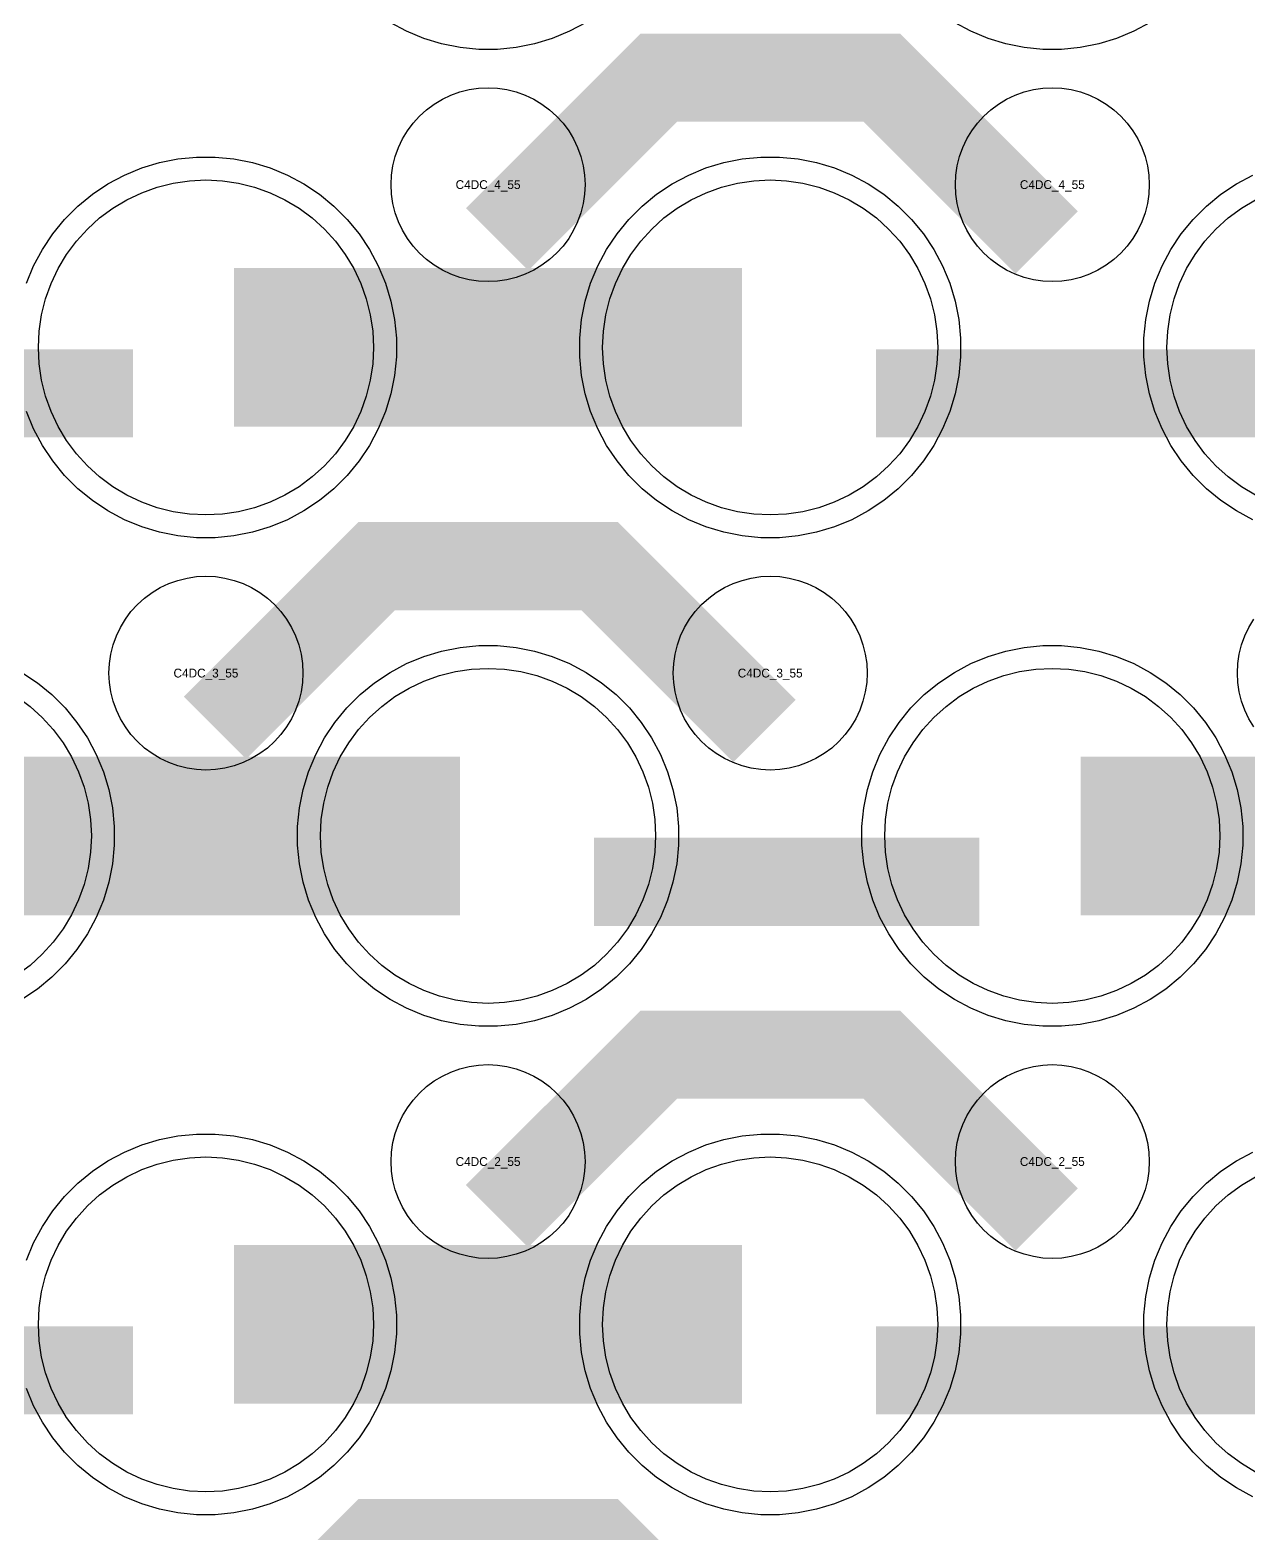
# Model space of a CAD drawing. Extents: x -11880 to 11880, y -14992 to 14992.
# Drawn here: x 5550.1 to 5895.8, y -14621.9 to -14195.3 of the extents above; entities that cross this region are included whole.
import ezdxf
from ezdxf.enums import TextEntityAlignment as Align

# ---------------------------------------------------------------- set-up
doc = ezdxf.new("R2010")
doc.units = 0
doc.header["$MEASUREMENT"] = 0
for name, color, linetype in [('GDS_775_DT_237', 138, 'CONTINUOUS'), ('RDL1_FS', 34, 'CONTINUOUS'), ('RDL_BS', 160, 'CONTINUOUS')]:
    doc.layers.add(name, color=color, linetype=linetype)

msp = doc.modelspace()

# ---------------------------------------------------------------- linework, layer by layer
at = {"layer": 'RDL1_FS', "color": 241, "true_color": 0xf7abae}
for points in [[(5600, -14332.819), (5595.343, -14332.59), (5590.732, -14331.906), (5586.209, -14330.774), (5581.819, -14329.202), (5577.605, -14327.21), (5573.605, -14324.812), (5569.86, -14322.034), (5566.406, -14318.904), (5563.276, -14315.45), (5560.498, -14311.705), (5558.1, -14307.705), (5556.108, -14303.491), (5554.536, -14299.101), (5553.404, -14294.578), (5552.72, -14289.967), (5552.491, -14285.31), (5552.72, -14280.653), (5553.404, -14276.042), (5554.536, -14271.519), (5556.108, -14267.129), (5558.1, -14262.915), (5560.498, -14258.915), (5563.276, -14255.17), (5566.406, -14251.716), (5569.86, -14248.586), (5573.605, -14245.808), (5577.605, -14243.41), (5581.819, -14241.418), (5586.209, -14239.846), (5590.732, -14238.714), (5595.343, -14238.03), (5600, -14237.801), (5604.657, -14238.03), (5609.268, -14238.714), (5613.791, -14239.846), (5618.181, -14241.418), (5622.395, -14243.41), (5626.395, -14245.808), (5630.14, -14248.586), (5633.594, -14251.716), (5636.724, -14255.17), (5639.502, -14258.915), (5641.9, -14262.915), (5643.892, -14267.129), (5645.464, -14271.519), (5646.596, -14276.042), (5647.28, -14280.653), (5647.509, -14285.31), (5647.28, -14289.967), (5646.596, -14294.578), (5645.464, -14299.101), (5643.892, -14303.491), (5641.9, -14307.705), (5639.502, -14311.705), (5636.724, -14315.45), (5633.594, -14318.904), (5630.14, -14322.034), (5626.395, -14324.812), (5622.395, -14327.21), (5618.181, -14329.202), (5613.791, -14330.774), (5609.268, -14331.906), (5604.657, -14332.59)], [(5760, -14332.819), (5755.343, -14332.59), (5750.732, -14331.906), (5746.209, -14330.774), (5741.819, -14329.202), (5737.605, -14327.21), (5733.605, -14324.812), (5729.86, -14322.034), (5726.406, -14318.904), (5723.276, -14315.45), (5720.498, -14311.705), (5718.1, -14307.705), (5716.108, -14303.491), (5714.536, -14299.101), (5713.404, -14294.578), (5712.72, -14289.967), (5712.491, -14285.31), (5712.72, -14280.653), (5713.404, -14276.042), (5714.536, -14271.519), (5716.108, -14267.129), (5718.1, -14262.915), (5720.498, -14258.915), (5723.276, -14255.17), (5726.406, -14251.716), (5729.86, -14248.586), (5733.605, -14245.808), (5737.605, -14243.41), (5741.819, -14241.418), (5746.209, -14239.846), (5750.732, -14238.714), (5755.343, -14238.03), (5760, -14237.801), (5764.657, -14238.03), (5769.268, -14238.714), (5773.791, -14239.846), (5778.181, -14241.418), (5782.395, -14243.41), (5786.395, -14245.808), (5790.14, -14248.586), (5793.594, -14251.716), (5796.724, -14255.17), (5799.502, -14258.915), (5801.9, -14262.915), (5803.892, -14267.129), (5805.464, -14271.519), (5806.596, -14276.042), (5807.28, -14280.653), (5807.509, -14285.31), (5807.28, -14289.967), (5806.596, -14294.578), (5805.464, -14299.101), (5803.892, -14303.491), (5801.9, -14307.705), (5799.502, -14311.705), (5796.724, -14315.45), (5793.594, -14318.904), (5790.14, -14322.034), (5786.395, -14324.812), (5782.395, -14327.21), (5778.181, -14329.202), (5773.791, -14330.774), (5769.268, -14331.906), (5764.657, -14332.59)], [(5680, -14471.379), (5675.343, -14471.15), (5670.732, -14470.466), (5666.209, -14469.334), (5661.819, -14467.762), (5657.605, -14465.77), (5653.605, -14463.372), (5649.86, -14460.594), (5646.406, -14457.464), (5643.276, -14454.01), (5640.498, -14450.265), (5638.1, -14446.265), (5636.108, -14442.051), (5634.536, -14437.661), (5633.404, -14433.138), (5632.72, -14428.527), (5632.491, -14423.87), (5632.72, -14419.213), (5633.404, -14414.602), (5634.536, -14410.079), (5636.108, -14405.689), (5638.1, -14401.475), (5640.498, -14397.475), (5643.276, -14393.73), (5646.406, -14390.276), (5649.86, -14387.146), (5653.605, -14384.368), (5657.605, -14381.97), (5661.819, -14379.978), (5666.209, -14378.406), (5670.732, -14377.274), (5675.343, -14376.59), (5680, -14376.361), (5684.657, -14376.59), (5689.268, -14377.274), (5693.791, -14378.406), (5698.181, -14379.978), (5702.395, -14381.97), (5706.395, -14384.368), (5710.14, -14387.146), (5713.594, -14390.276), (5716.724, -14393.73), (5719.502, -14397.475), (5721.9, -14401.475), (5723.892, -14405.689), (5725.464, -14410.079), (5726.596, -14414.602), (5727.28, -14419.213), (5727.509, -14423.87), (5727.28, -14428.527), (5726.596, -14433.138), (5725.464, -14437.661), (5723.892, -14442.051), (5721.9, -14446.265), (5719.502, -14450.265), (5716.724, -14454.01), (5713.594, -14457.464), (5710.14, -14460.594), (5706.395, -14463.372), (5702.395, -14465.77), (5698.181, -14467.762), (5693.791, -14469.334), (5689.268, -14470.466), (5684.657, -14471.15)], [(5840, -14471.379), (5835.343, -14471.15), (5830.732, -14470.466), (5826.209, -14469.334), (5821.819, -14467.762), (5817.605, -14465.77), (5813.605, -14463.372), (5809.86, -14460.594), (5806.406, -14457.464), (5803.276, -14454.01), (5800.498, -14450.265), (5798.1, -14446.265), (5796.108, -14442.051), (5794.536, -14437.661), (5793.404, -14433.138), (5792.72, -14428.527), (5792.491, -14423.87), (5792.72, -14419.213), (5793.404, -14414.602), (5794.536, -14410.079), (5796.108, -14405.689), (5798.1, -14401.475), (5800.498, -14397.475), (5803.276, -14393.73), (5806.406, -14390.276), (5809.86, -14387.146), (5813.605, -14384.368), (5817.605, -14381.97), (5821.819, -14379.978), (5826.209, -14378.406), (5830.732, -14377.274), (5835.343, -14376.59), (5840, -14376.361), (5844.657, -14376.59), (5849.268, -14377.274), (5853.791, -14378.406), (5858.181, -14379.978), (5862.395, -14381.97), (5866.395, -14384.368), (5870.14, -14387.146), (5873.594, -14390.276), (5876.724, -14393.73), (5879.502, -14397.475), (5881.9, -14401.475), (5883.892, -14405.689), (5885.464, -14410.079), (5886.596, -14414.602), (5887.28, -14419.213), (5887.509, -14423.87), (5887.28, -14428.527), (5886.596, -14433.138), (5885.464, -14437.661), (5883.892, -14442.051), (5881.9, -14446.265), (5879.502, -14450.265), (5876.724, -14454.01), (5873.594, -14457.464), (5870.14, -14460.594), (5866.395, -14463.372), (5862.395, -14465.77), (5858.181, -14467.762), (5853.791, -14469.334), (5849.268, -14470.466), (5844.657, -14471.15)], [(5600, -14609.944), (5595.343, -14609.715), (5590.732, -14609.031), (5586.209, -14607.899), (5581.819, -14606.327), (5577.605, -14604.335), (5573.605, -14601.937), (5569.86, -14599.159), (5566.406, -14596.029), (5563.276, -14592.575), (5560.498, -14588.83), (5558.1, -14584.83), (5556.108, -14580.616), (5554.536, -14576.226), (5553.404, -14571.703), (5552.72, -14567.092), (5552.491, -14562.435), (5552.72, -14557.778), (5553.404, -14553.167), (5554.536, -14548.644), (5556.108, -14544.254), (5558.1, -14540.04), (5560.498, -14536.04), (5563.276, -14532.295), (5566.406, -14528.841), (5569.86, -14525.711), (5573.605, -14522.933), (5577.605, -14520.535), (5581.819, -14518.543), (5586.209, -14516.971), (5590.732, -14515.839), (5595.343, -14515.155), (5600, -14514.926), (5604.657, -14515.155), (5609.268, -14515.839), (5613.791, -14516.971), (5618.181, -14518.543), (5622.395, -14520.535), (5626.395, -14522.933), (5630.14, -14525.711), (5633.594, -14528.841), (5636.724, -14532.295), (5639.502, -14536.04), (5641.9, -14540.04), (5643.892, -14544.254), (5645.464, -14548.644), (5646.596, -14553.167), (5647.28, -14557.778), (5647.509, -14562.435), (5647.28, -14567.092), (5646.596, -14571.703), (5645.464, -14576.226), (5643.892, -14580.616), (5641.9, -14584.83), (5639.502, -14588.83), (5636.724, -14592.575), (5633.594, -14596.029), (5630.14, -14599.159), (5626.395, -14601.937), (5622.395, -14604.335), (5618.181, -14606.327), (5613.791, -14607.899), (5609.268, -14609.031), (5604.657, -14609.715)], [(5760, -14609.944), (5755.343, -14609.715), (5750.732, -14609.031), (5746.209, -14607.899), (5741.819, -14606.327), (5737.605, -14604.335), (5733.605, -14601.937), (5729.86, -14599.159), (5726.406, -14596.029), (5723.276, -14592.575), (5720.498, -14588.83), (5718.1, -14584.83), (5716.108, -14580.616), (5714.536, -14576.226), (5713.404, -14571.703), (5712.72, -14567.092), (5712.491, -14562.435), (5712.72, -14557.778), (5713.404, -14553.167), (5714.536, -14548.644), (5716.108, -14544.254), (5718.1, -14540.04), (5720.498, -14536.04), (5723.276, -14532.295), (5726.406, -14528.841), (5729.86, -14525.711), (5733.605, -14522.933), (5737.605, -14520.535), (5741.819, -14518.543), (5746.209, -14516.971), (5750.732, -14515.839), (5755.343, -14515.155), (5760, -14514.926), (5764.657, -14515.155), (5769.268, -14515.839), (5773.791, -14516.971), (5778.181, -14518.543), (5782.395, -14520.535), (5786.395, -14522.933), (5790.14, -14525.711), (5793.594, -14528.841), (5796.724, -14532.295), (5799.502, -14536.04), (5801.9, -14540.04), (5803.892, -14544.254), (5805.464, -14548.644), (5806.596, -14553.167), (5807.28, -14557.778), (5807.509, -14562.435), (5807.28, -14567.092), (5806.596, -14571.703), (5805.464, -14576.226), (5803.892, -14580.616), (5801.9, -14584.83), (5799.502, -14588.83), (5796.724, -14592.575), (5793.594, -14596.029), (5790.14, -14599.159), (5786.395, -14601.937), (5782.395, -14604.335), (5778.181, -14606.327), (5773.791, -14607.899), (5769.268, -14609.031), (5764.657, -14609.715)]]:
    msp.add_lwpolyline(points, close=True, dxfattribs=at)
for points in [[(5897.605, -14327.21), (5893.605, -14324.812), (5889.86, -14322.034), (5886.406, -14318.904), (5883.276, -14315.45), (5880.498, -14311.705), (5878.1, -14307.705), (5876.108, -14303.491), (5874.536, -14299.101), (5873.404, -14294.578), (5872.72, -14289.967), (5872.491, -14285.31), (5872.72, -14280.653), (5873.404, -14276.042), (5874.536, -14271.519), (5876.108, -14267.129), (5878.1, -14262.915), (5880.498, -14258.915), (5883.276, -14255.17), (5886.406, -14251.716), (5889.86, -14248.586), (5893.605, -14245.808), (5897.605, -14243.41)], [(5546.395, -14384.368), (5550.14, -14387.146), (5553.594, -14390.276), (5556.724, -14393.73), (5559.502, -14397.475), (5561.9, -14401.475), (5563.892, -14405.689), (5565.464, -14410.079), (5566.596, -14414.602), (5567.28, -14419.213), (5567.509, -14423.87), (5567.28, -14428.527), (5566.596, -14433.138), (5565.464, -14437.661), (5563.892, -14442.051), (5561.9, -14446.265), (5559.502, -14450.265), (5556.724, -14454.01), (5553.594, -14457.464), (5550.14, -14460.594), (5546.395, -14463.372)], [(5897.605, -14604.335), (5893.605, -14601.937), (5889.86, -14599.159), (5886.406, -14596.029), (5883.276, -14592.575), (5880.498, -14588.83), (5878.1, -14584.83), (5876.108, -14580.616), (5874.536, -14576.226), (5873.404, -14571.703), (5872.72, -14567.092), (5872.491, -14562.435), (5872.72, -14557.778), (5873.404, -14553.167), (5874.536, -14548.644), (5876.108, -14544.254), (5878.1, -14540.04), (5880.498, -14536.04), (5883.276, -14532.295), (5886.406, -14528.841), (5889.86, -14525.711), (5893.605, -14522.933), (5897.605, -14520.535)]]:
    msp.add_lwpolyline(points, dxfattribs=at)
for points in [[(5608.002, -14285.31, 45, 45, 0), (5680.002, -14285.31, 45, 45, 0)], [(5680.002, -14285.31, 45, 45, 0), (5752.002, -14285.31, 45, 45, 0)], [(5528.002, -14423.87, 45, 45, 0), (5600.002, -14423.87, 45, 45, 0)], [(5600.002, -14423.87, 45, 45, 0), (5672.002, -14423.87, 45, 45, 0)], [(5848.002, -14423.87, 45, 45, 0), (5920.002, -14423.87, 45, 45, 0)], [(5608.002, -14562.435, 45, 45, 0), (5680.002, -14562.435, 45, 45, 0)], [(5680.002, -14562.435, 45, 45, 0), (5752.002, -14562.435, 45, 45, 0)]]:
    msp.add_lwpolyline(points, format="xyseb", dxfattribs=at)
at = {"layer": 'RDL_BS', "color": 241, "true_color": 0xf7abae}
for points in [[(5707.777, -14193.128), (5703.115, -14195.62), (5698.205, -14197.651), (5693.165, -14199.182), (5687.938, -14200.228), (5682.644, -14200.745), (5677.356, -14200.745), (5672.062, -14200.228), (5666.835, -14199.182), (5661.795, -14197.651), (5656.885, -14195.62), (5652.223, -14193.128)], [(5867.777, -14193.128), (5863.115, -14195.62), (5858.205, -14197.651), (5853.165, -14199.182), (5847.938, -14200.228), (5842.644, -14200.745), (5837.356, -14200.745), (5832.062, -14200.228), (5826.835, -14199.182), (5821.795, -14197.651), (5816.885, -14195.62), (5812.223, -14193.128)], [(5549.094, -14267.105), (5551.125, -14262.195), (5553.617, -14257.533), (5556.564, -14253.119), (5559.926, -14249.018), (5563.708, -14245.236), (5567.809, -14241.874), (5572.223, -14238.927), (5576.885, -14236.435), (5581.795, -14234.404), (5586.835, -14232.873), (5592.062, -14231.827), (5597.356, -14231.31), (5602.644, -14231.31), (5607.938, -14231.827), (5613.165, -14232.873), (5618.205, -14234.404), (5623.115, -14236.435), (5627.777, -14238.927), (5632.191, -14241.874), (5636.292, -14245.236), (5640.074, -14249.018), (5643.436, -14253.119), (5646.383, -14257.533), (5648.875, -14262.195), (5650.906, -14267.105), (5652.437, -14272.145), (5653.483, -14277.372), (5654, -14282.666), (5654, -14287.954), (5653.483, -14293.248), (5652.437, -14298.475), (5650.906, -14303.515), (5648.875, -14308.425), (5646.383, -14313.087), (5643.436, -14317.501), (5640.074, -14321.602), (5636.292, -14325.384), (5632.191, -14328.746), (5627.777, -14331.693), (5623.115, -14334.185), (5618.205, -14336.216), (5613.165, -14337.747), (5607.938, -14338.793), (5602.644, -14339.31), (5597.356, -14339.31), (5592.062, -14338.793), (5586.835, -14337.747), (5581.795, -14336.216), (5576.885, -14334.185), (5572.223, -14331.693), (5567.809, -14328.746), (5563.708, -14325.384), (5559.926, -14321.602), (5556.564, -14317.501), (5553.617, -14313.087), (5551.125, -14308.425), (5549.094, -14303.515)], [(5896.885, -14334.185), (5892.223, -14331.693), (5887.809, -14328.746), (5883.708, -14325.384), (5879.926, -14321.602), (5876.564, -14317.501), (5873.617, -14313.087), (5871.125, -14308.425), (5869.094, -14303.515), (5867.563, -14298.475), (5866.517, -14293.248), (5866, -14287.954), (5866, -14282.666), (5866.517, -14277.372), (5867.563, -14272.145), (5869.094, -14267.105), (5871.125, -14262.195), (5873.617, -14257.533), (5876.564, -14253.119), (5879.926, -14249.018), (5883.708, -14245.236), (5887.809, -14241.874), (5892.223, -14238.927), (5896.885, -14236.435)], [(5547.777, -14377.487), (5552.191, -14380.434), (5556.292, -14383.796), (5560.074, -14387.578), (5563.436, -14391.679), (5566.383, -14396.093), (5568.875, -14400.755), (5570.906, -14405.665), (5572.437, -14410.705), (5573.483, -14415.932), (5574, -14421.226), (5574, -14426.514), (5573.483, -14431.808), (5572.437, -14437.035), (5570.906, -14442.075), (5568.875, -14446.985), (5566.383, -14451.647), (5563.436, -14456.061), (5560.074, -14460.162), (5556.292, -14463.944), (5552.191, -14467.306), (5547.777, -14470.253)], [(5549.094, -14544.23), (5551.125, -14539.32), (5553.617, -14534.658), (5556.564, -14530.244), (5559.926, -14526.143), (5563.708, -14522.361), (5567.809, -14518.999), (5572.223, -14516.052), (5576.885, -14513.56), (5581.795, -14511.529), (5586.835, -14509.998), (5592.062, -14508.952), (5597.356, -14508.435), (5602.644, -14508.435), (5607.938, -14508.952), (5613.165, -14509.998), (5618.205, -14511.529), (5623.115, -14513.56), (5627.777, -14516.052), (5632.191, -14518.999), (5636.292, -14522.361), (5640.074, -14526.143), (5643.436, -14530.244), (5646.383, -14534.658), (5648.875, -14539.32), (5650.906, -14544.23), (5652.437, -14549.27), (5653.483, -14554.497), (5654, -14559.791), (5654, -14565.079), (5653.483, -14570.373), (5652.437, -14575.6), (5650.906, -14580.64), (5648.875, -14585.55), (5646.383, -14590.212), (5643.436, -14594.626), (5640.074, -14598.727), (5636.292, -14602.509), (5632.191, -14605.871), (5627.777, -14608.818), (5623.115, -14611.31), (5618.205, -14613.341), (5613.165, -14614.872), (5607.938, -14615.918), (5602.644, -14616.435), (5597.356, -14616.435), (5592.062, -14615.918), (5586.835, -14614.872), (5581.795, -14613.341), (5576.885, -14611.31), (5572.223, -14608.818), (5567.809, -14605.871), (5563.708, -14602.509), (5559.926, -14598.727), (5556.564, -14594.626), (5553.617, -14590.212), (5551.125, -14585.55), (5549.094, -14580.64)], [(5896.885, -14611.31), (5892.223, -14608.818), (5887.809, -14605.871), (5883.708, -14602.509), (5879.926, -14598.727), (5876.564, -14594.626), (5873.617, -14590.212), (5871.125, -14585.55), (5869.094, -14580.64), (5867.563, -14575.6), (5866.517, -14570.373), (5866, -14565.079), (5866, -14559.791), (5866.517, -14554.497), (5867.563, -14549.27), (5869.094, -14544.23), (5871.125, -14539.32), (5873.617, -14534.658), (5876.564, -14530.244), (5879.926, -14526.143), (5883.708, -14522.361), (5887.809, -14518.999), (5892.223, -14516.052), (5896.885, -14513.56)]]:
    msp.add_lwpolyline(points, dxfattribs=at)
at = {"layer": 'RDL_BS'}
for points in [[(5682.562, -14254.624, 25, 25, 0), (5728.377, -14208.809, 25, 25, 0), (5761.93, -14208.809, 25, 25, 0)], [(5838.401, -14255.523, 25, 25, 0), (5791.687, -14208.809, 25, 25, 0), (5761.929, -14208.809, 25, 25, 0)], [(5602.562, -14393.184, 25, 25, 0), (5648.377, -14347.369, 25, 25, 0), (5681.93, -14347.369, 25, 25, 0)], [(5758.401, -14394.083, 25, 25, 0), (5711.687, -14347.369, 25, 25, 0), (5681.929, -14347.369, 25, 25, 0)], [(5682.562, -14531.749, 25, 25, 0), (5728.377, -14485.934, 25, 25, 0), (5761.93, -14485.934, 25, 25, 0)], [(5838.401, -14532.648, 25, 25, 0), (5791.687, -14485.934, 25, 25, 0), (5761.929, -14485.934, 25, 25, 0)], [(5602.562, -14670.314, 25, 25, 0), (5648.377, -14624.499, 25, 25, 0), (5681.93, -14624.499, 25, 25, 0)], [(5758.401, -14671.213, 25, 25, 0), (5711.687, -14624.499, 25, 25, 0), (5681.929, -14624.499, 25, 25, 0)]]:
    msp.add_lwpolyline(points, format="xyseb", dxfattribs=at)
for points in [[(5680, -14266.616), (5677.307, -14266.484), (5674.635, -14266.088), (5672.016, -14265.431), (5669.481, -14264.524), (5667.044, -14263.372), (5664.72, -14261.979), (5662.557, -14260.376), (5660.558, -14258.564), (5658.746, -14256.565), (5657.143, -14254.402), (5655.75, -14252.078), (5654.598, -14249.641), (5653.691, -14247.106), (5653.034, -14244.487), (5652.638, -14241.815), (5652.506, -14239.122), (5652.638, -14236.429), (5653.034, -14233.757), (5653.691, -14231.138), (5654.598, -14228.603), (5655.75, -14226.166), (5657.143, -14223.842), (5658.746, -14221.679), (5660.558, -14219.68), (5662.557, -14217.868), (5664.72, -14216.265), (5667.044, -14214.872), (5669.481, -14213.72), (5672.016, -14212.813), (5674.635, -14212.156), (5677.307, -14211.76), (5680, -14211.628), (5682.693, -14211.76), (5685.365, -14212.156), (5687.984, -14212.813), (5690.519, -14213.72), (5692.956, -14214.872), (5695.28, -14216.265), (5697.443, -14217.868), (5699.442, -14219.68), (5701.254, -14221.679), (5702.857, -14223.842), (5704.25, -14226.166), (5705.402, -14228.603), (5706.309, -14231.138), (5706.966, -14233.757), (5707.362, -14236.429), (5707.494, -14239.122), (5707.362, -14241.815), (5706.966, -14244.487), (5706.309, -14247.106), (5705.402, -14249.641), (5704.25, -14252.078), (5702.857, -14254.402), (5701.254, -14256.565), (5699.442, -14258.564), (5697.443, -14260.376), (5695.28, -14261.979), (5692.956, -14263.372), (5690.519, -14264.524), (5687.984, -14265.431), (5685.365, -14266.088), (5682.693, -14266.484)], [(5840, -14266.616), (5837.307, -14266.484), (5834.635, -14266.088), (5832.016, -14265.431), (5829.481, -14264.524), (5827.044, -14263.372), (5824.72, -14261.979), (5822.557, -14260.376), (5820.558, -14258.564), (5818.746, -14256.565), (5817.143, -14254.402), (5815.75, -14252.078), (5814.598, -14249.641), (5813.691, -14247.106), (5813.034, -14244.487), (5812.638, -14241.815), (5812.506, -14239.122), (5812.638, -14236.429), (5813.034, -14233.757), (5813.691, -14231.138), (5814.598, -14228.603), (5815.75, -14226.166), (5817.143, -14223.842), (5818.746, -14221.679), (5820.558, -14219.68), (5822.557, -14217.868), (5824.72, -14216.265), (5827.044, -14214.872), (5829.481, -14213.72), (5832.016, -14212.813), (5834.635, -14212.156), (5837.307, -14211.76), (5840, -14211.628), (5842.693, -14211.76), (5845.365, -14212.156), (5847.984, -14212.813), (5850.519, -14213.72), (5852.956, -14214.872), (5855.28, -14216.265), (5857.443, -14217.868), (5859.442, -14219.68), (5861.254, -14221.679), (5862.857, -14223.842), (5864.25, -14226.166), (5865.402, -14228.603), (5866.309, -14231.138), (5866.966, -14233.757), (5867.362, -14236.429), (5867.494, -14239.122), (5867.362, -14241.815), (5866.966, -14244.487), (5866.309, -14247.106), (5865.402, -14249.641), (5864.25, -14252.078), (5862.857, -14254.402), (5861.254, -14256.565), (5859.442, -14258.564), (5857.443, -14260.376), (5855.28, -14261.979), (5852.956, -14263.372), (5850.519, -14264.524), (5847.984, -14265.431), (5845.365, -14266.088), (5842.693, -14266.484)], [(5600, -14405.176), (5597.307, -14405.044), (5594.635, -14404.648), (5592.016, -14403.991), (5589.481, -14403.084), (5587.044, -14401.932), (5584.72, -14400.539), (5582.557, -14398.936), (5580.558, -14397.124), (5578.746, -14395.125), (5577.143, -14392.962), (5575.75, -14390.638), (5574.598, -14388.201), (5573.691, -14385.666), (5573.034, -14383.047), (5572.638, -14380.375), (5572.506, -14377.682), (5572.638, -14374.989), (5573.034, -14372.317), (5573.691, -14369.698), (5574.598, -14367.163), (5575.75, -14364.726), (5577.143, -14362.402), (5578.746, -14360.239), (5580.558, -14358.24), (5582.557, -14356.428), (5584.72, -14354.825), (5587.044, -14353.432), (5589.481, -14352.28), (5592.016, -14351.373), (5594.635, -14350.716), (5597.307, -14350.32), (5600, -14350.188), (5602.693, -14350.32), (5605.365, -14350.716), (5607.984, -14351.373), (5610.519, -14352.28), (5612.956, -14353.432), (5615.28, -14354.825), (5617.443, -14356.428), (5619.442, -14358.24), (5621.254, -14360.239), (5622.857, -14362.402), (5624.25, -14364.726), (5625.402, -14367.163), (5626.309, -14369.698), (5626.966, -14372.317), (5627.362, -14374.989), (5627.494, -14377.682), (5627.362, -14380.375), (5626.966, -14383.047), (5626.309, -14385.666), (5625.402, -14388.201), (5624.25, -14390.638), (5622.857, -14392.962), (5621.254, -14395.125), (5619.442, -14397.124), (5617.443, -14398.936), (5615.28, -14400.539), (5612.956, -14401.932), (5610.519, -14403.084), (5607.984, -14403.991), (5605.365, -14404.648), (5602.693, -14405.044)], [(5760, -14405.176), (5757.307, -14405.044), (5754.635, -14404.648), (5752.016, -14403.991), (5749.481, -14403.084), (5747.044, -14401.932), (5744.72, -14400.539), (5742.557, -14398.936), (5740.558, -14397.124), (5738.746, -14395.125), (5737.143, -14392.962), (5735.75, -14390.638), (5734.598, -14388.201), (5733.691, -14385.666), (5733.034, -14383.047), (5732.638, -14380.375), (5732.506, -14377.682), (5732.638, -14374.989), (5733.034, -14372.317), (5733.691, -14369.698), (5734.598, -14367.163), (5735.75, -14364.726), (5737.143, -14362.402), (5738.746, -14360.239), (5740.558, -14358.24), (5742.557, -14356.428), (5744.72, -14354.825), (5747.044, -14353.432), (5749.481, -14352.28), (5752.016, -14351.373), (5754.635, -14350.716), (5757.307, -14350.32), (5760, -14350.188), (5762.693, -14350.32), (5765.365, -14350.716), (5767.984, -14351.373), (5770.519, -14352.28), (5772.956, -14353.432), (5775.28, -14354.825), (5777.443, -14356.428), (5779.442, -14358.24), (5781.254, -14360.239), (5782.857, -14362.402), (5784.25, -14364.726), (5785.402, -14367.163), (5786.309, -14369.698), (5786.966, -14372.317), (5787.362, -14374.989), (5787.494, -14377.682), (5787.362, -14380.375), (5786.966, -14383.047), (5786.309, -14385.666), (5785.402, -14388.201), (5784.25, -14390.638), (5782.857, -14392.962), (5781.254, -14395.125), (5779.442, -14397.124), (5777.443, -14398.936), (5775.28, -14400.539), (5772.956, -14401.932), (5770.519, -14403.084), (5767.984, -14403.991), (5765.365, -14404.648), (5762.693, -14405.044)], [(5680, -14543.741), (5677.307, -14543.609), (5674.635, -14543.213), (5672.016, -14542.556), (5669.481, -14541.649), (5667.044, -14540.497), (5664.72, -14539.104), (5662.557, -14537.501), (5660.558, -14535.689), (5658.746, -14533.69), (5657.143, -14531.527), (5655.75, -14529.203), (5654.598, -14526.766), (5653.691, -14524.231), (5653.034, -14521.612), (5652.638, -14518.94), (5652.506, -14516.247), (5652.638, -14513.554), (5653.034, -14510.882), (5653.691, -14508.263), (5654.598, -14505.728), (5655.75, -14503.291), (5657.143, -14500.967), (5658.746, -14498.804), (5660.558, -14496.805), (5662.557, -14494.993), (5664.72, -14493.39), (5667.044, -14491.997), (5669.481, -14490.845), (5672.016, -14489.938), (5674.635, -14489.281), (5677.307, -14488.885), (5680, -14488.753), (5682.693, -14488.885), (5685.365, -14489.281), (5687.984, -14489.938), (5690.519, -14490.845), (5692.956, -14491.997), (5695.28, -14493.39), (5697.443, -14494.993), (5699.442, -14496.805), (5701.254, -14498.804), (5702.857, -14500.967), (5704.25, -14503.291), (5705.402, -14505.728), (5706.309, -14508.263), (5706.966, -14510.882), (5707.362, -14513.554), (5707.494, -14516.247), (5707.362, -14518.94), (5706.966, -14521.612), (5706.309, -14524.231), (5705.402, -14526.766), (5704.25, -14529.203), (5702.857, -14531.527), (5701.254, -14533.69), (5699.442, -14535.689), (5697.443, -14537.501), (5695.28, -14539.104), (5692.956, -14540.497), (5690.519, -14541.649), (5687.984, -14542.556), (5685.365, -14543.213), (5682.693, -14543.609)], [(5840, -14543.741), (5837.307, -14543.609), (5834.635, -14543.213), (5832.016, -14542.556), (5829.481, -14541.649), (5827.044, -14540.497), (5824.72, -14539.104), (5822.557, -14537.501), (5820.558, -14535.689), (5818.746, -14533.69), (5817.143, -14531.527), (5815.75, -14529.203), (5814.598, -14526.766), (5813.691, -14524.231), (5813.034, -14521.612), (5812.638, -14518.94), (5812.506, -14516.247), (5812.638, -14513.554), (5813.034, -14510.882), (5813.691, -14508.263), (5814.598, -14505.728), (5815.75, -14503.291), (5817.143, -14500.967), (5818.746, -14498.804), (5820.558, -14496.805), (5822.557, -14494.993), (5824.72, -14493.39), (5827.044, -14491.997), (5829.481, -14490.845), (5832.016, -14489.938), (5834.635, -14489.281), (5837.307, -14488.885), (5840, -14488.753), (5842.693, -14488.885), (5845.365, -14489.281), (5847.984, -14489.938), (5850.519, -14490.845), (5852.956, -14491.997), (5855.28, -14493.39), (5857.443, -14494.993), (5859.442, -14496.805), (5861.254, -14498.804), (5862.857, -14500.967), (5864.25, -14503.291), (5865.402, -14505.728), (5866.309, -14508.263), (5866.966, -14510.882), (5867.362, -14513.554), (5867.494, -14516.247), (5867.362, -14518.94), (5866.966, -14521.612), (5866.309, -14524.231), (5865.402, -14526.766), (5864.25, -14529.203), (5862.857, -14531.527), (5861.254, -14533.69), (5859.442, -14535.689), (5857.443, -14537.501), (5855.28, -14539.104), (5852.956, -14540.497), (5850.519, -14541.649), (5847.984, -14542.556), (5845.365, -14543.213), (5842.693, -14543.609)]]:
    msp.add_lwpolyline(points, close=True, dxfattribs=at)
at = {"layer": 'RDL_BS', "color": 241, "true_color": 0xf7abae}
for points in [[(5757.356, -14339.31), (5752.062, -14338.793), (5746.835, -14337.747), (5741.795, -14336.216), (5736.885, -14334.185), (5732.223, -14331.693), (5727.809, -14328.746), (5723.708, -14325.384), (5719.926, -14321.602), (5716.564, -14317.501), (5713.617, -14313.087), (5711.125, -14308.425), (5709.094, -14303.515), (5707.563, -14298.475), (5706.517, -14293.248), (5706, -14287.954), (5706, -14282.666), (5706.517, -14277.372), (5707.563, -14272.145), (5709.094, -14267.105), (5711.125, -14262.195), (5713.617, -14257.533), (5716.564, -14253.119), (5719.926, -14249.018), (5723.708, -14245.236), (5727.809, -14241.874), (5732.223, -14238.927), (5736.885, -14236.435), (5741.795, -14234.404), (5746.835, -14232.873), (5752.062, -14231.827), (5757.356, -14231.31), (5762.644, -14231.31), (5767.938, -14231.827), (5773.165, -14232.873), (5778.205, -14234.404), (5783.115, -14236.435), (5787.777, -14238.927), (5792.191, -14241.874), (5796.292, -14245.236), (5800.074, -14249.018), (5803.436, -14253.119), (5806.383, -14257.533), (5808.875, -14262.195), (5810.906, -14267.105), (5812.437, -14272.145), (5813.483, -14277.372), (5814, -14282.666), (5814, -14287.954), (5813.483, -14293.248), (5812.437, -14298.475), (5810.906, -14303.515), (5808.875, -14308.425), (5806.383, -14313.087), (5803.436, -14317.501), (5800.074, -14321.602), (5796.292, -14325.384), (5792.191, -14328.746), (5787.777, -14331.693), (5783.115, -14334.185), (5778.205, -14336.216), (5773.165, -14337.747), (5767.938, -14338.793), (5762.644, -14339.31)], [(5677.356, -14477.87), (5672.062, -14477.353), (5666.835, -14476.307), (5661.795, -14474.776), (5656.885, -14472.745), (5652.223, -14470.253), (5647.809, -14467.306), (5643.708, -14463.944), (5639.926, -14460.162), (5636.564, -14456.061), (5633.617, -14451.647), (5631.125, -14446.985), (5629.094, -14442.075), (5627.563, -14437.035), (5626.517, -14431.808), (5626, -14426.514), (5626, -14421.226), (5626.517, -14415.932), (5627.563, -14410.705), (5629.094, -14405.665), (5631.125, -14400.755), (5633.617, -14396.093), (5636.564, -14391.679), (5639.926, -14387.578), (5643.708, -14383.796), (5647.809, -14380.434), (5652.223, -14377.487), (5656.885, -14374.995), (5661.795, -14372.964), (5666.835, -14371.433), (5672.062, -14370.387), (5677.356, -14369.87), (5682.644, -14369.87), (5687.938, -14370.387), (5693.165, -14371.433), (5698.205, -14372.964), (5703.115, -14374.995), (5707.777, -14377.487), (5712.191, -14380.434), (5716.292, -14383.796), (5720.074, -14387.578), (5723.436, -14391.679), (5726.383, -14396.093), (5728.875, -14400.755), (5730.906, -14405.665), (5732.437, -14410.705), (5733.483, -14415.932), (5734, -14421.226), (5734, -14426.514), (5733.483, -14431.808), (5732.437, -14437.035), (5730.906, -14442.075), (5728.875, -14446.985), (5726.383, -14451.647), (5723.436, -14456.061), (5720.074, -14460.162), (5716.292, -14463.944), (5712.191, -14467.306), (5707.777, -14470.253), (5703.115, -14472.745), (5698.205, -14474.776), (5693.165, -14476.307), (5687.938, -14477.353), (5682.644, -14477.87)], [(5837.356, -14477.87), (5832.062, -14477.353), (5826.835, -14476.307), (5821.795, -14474.776), (5816.885, -14472.745), (5812.223, -14470.253), (5807.809, -14467.306), (5803.708, -14463.944), (5799.926, -14460.162), (5796.564, -14456.061), (5793.617, -14451.647), (5791.125, -14446.985), (5789.094, -14442.075), (5787.563, -14437.035), (5786.517, -14431.808), (5786, -14426.514), (5786, -14421.226), (5786.517, -14415.932), (5787.563, -14410.705), (5789.094, -14405.665), (5791.125, -14400.755), (5793.617, -14396.093), (5796.564, -14391.679), (5799.926, -14387.578), (5803.708, -14383.796), (5807.809, -14380.434), (5812.223, -14377.487), (5816.885, -14374.995), (5821.795, -14372.964), (5826.835, -14371.433), (5832.062, -14370.387), (5837.356, -14369.87), (5842.644, -14369.87), (5847.938, -14370.387), (5853.165, -14371.433), (5858.205, -14372.964), (5863.115, -14374.995), (5867.777, -14377.487), (5872.191, -14380.434), (5876.292, -14383.796), (5880.074, -14387.578), (5883.436, -14391.679), (5886.383, -14396.093), (5888.875, -14400.755), (5890.906, -14405.665), (5892.437, -14410.705), (5893.483, -14415.932), (5894, -14421.226), (5894, -14426.514), (5893.483, -14431.808), (5892.437, -14437.035), (5890.906, -14442.075), (5888.875, -14446.985), (5886.383, -14451.647), (5883.436, -14456.061), (5880.074, -14460.162), (5876.292, -14463.944), (5872.191, -14467.306), (5867.777, -14470.253), (5863.115, -14472.745), (5858.205, -14474.776), (5853.165, -14476.307), (5847.938, -14477.353), (5842.644, -14477.87)], [(5757.356, -14616.435), (5752.062, -14615.918), (5746.835, -14614.872), (5741.795, -14613.341), (5736.885, -14611.31), (5732.223, -14608.818), (5727.809, -14605.871), (5723.708, -14602.509), (5719.926, -14598.727), (5716.564, -14594.626), (5713.617, -14590.212), (5711.125, -14585.55), (5709.094, -14580.64), (5707.563, -14575.6), (5706.517, -14570.373), (5706, -14565.079), (5706, -14559.791), (5706.517, -14554.497), (5707.563, -14549.27), (5709.094, -14544.23), (5711.125, -14539.32), (5713.617, -14534.658), (5716.564, -14530.244), (5719.926, -14526.143), (5723.708, -14522.361), (5727.809, -14518.999), (5732.223, -14516.052), (5736.885, -14513.56), (5741.795, -14511.529), (5746.835, -14509.998), (5752.062, -14508.952), (5757.356, -14508.435), (5762.644, -14508.435), (5767.938, -14508.952), (5773.165, -14509.998), (5778.205, -14511.529), (5783.115, -14513.56), (5787.777, -14516.052), (5792.191, -14518.999), (5796.292, -14522.361), (5800.074, -14526.143), (5803.436, -14530.244), (5806.383, -14534.658), (5808.875, -14539.32), (5810.906, -14544.23), (5812.437, -14549.27), (5813.483, -14554.497), (5814, -14559.791), (5814, -14565.079), (5813.483, -14570.373), (5812.437, -14575.6), (5810.906, -14580.64), (5808.875, -14585.55), (5806.383, -14590.212), (5803.436, -14594.626), (5800.074, -14598.727), (5796.292, -14602.509), (5792.191, -14605.871), (5787.777, -14608.818), (5783.115, -14611.31), (5778.205, -14613.341), (5773.165, -14614.872), (5767.938, -14615.918), (5762.644, -14616.435)]]:
    msp.add_lwpolyline(points, close=True, dxfattribs=at)
for points in [[(5470.016, -14298.323, 25, 25, 0), (5579.281, -14298.323, 25, 25, 0)], [(5790.016, -14298.323, 25, 25, 0), (5899.281, -14298.323, 25, 25, 0)], [(5710.016, -14436.883, 25, 25, 0), (5819.281, -14436.883, 25, 25, 0)], [(5470.016, -14575.448, 25, 25, 0), (5579.281, -14575.448, 25, 25, 0)], [(5790.016, -14575.448, 25, 25, 0), (5899.281, -14575.448, 25, 25, 0)]]:
    msp.add_lwpolyline(points, format="xyseb", dxfattribs=at)
at = {"layer": 'RDL_BS'}
msp.add_lwpolyline([(5897.143, -14392.962), (5895.75, -14390.638), (5894.598, -14388.201), (5893.691, -14385.666), (5893.034, -14383.047), (5892.638, -14380.375), (5892.506, -14377.682), (5892.638, -14374.989), (5893.034, -14372.317), (5893.691, -14369.698), (5894.598, -14367.163), (5895.75, -14364.726), (5897.143, -14362.402)], dxfattribs=at)

# ---------------------------------------------------------------- texts
at = {"layer": 'GDS_775_DT_237'}
for s, p in [('C4DC_4_55', (5680, -14239.122)), ('C4DC_4_55', (5680, -14239.122)), ('C4DC_4_55', (5840, -14239.122)), ('C4DC_4_55', (5840, -14239.122)), ('C4DC_3_55', (5600, -14377.682)), ('C4DC_3_55', (5600, -14377.682)), ('C4DC_3_55', (5760, -14377.682)), ('C4DC_3_55', (5760, -14377.682)), ('C4DC_2_55', (5680, -14516.247)), ('C4DC_2_55', (5680, -14516.247)), ('C4DC_2_55', (5840, -14516.247)), ('C4DC_2_55', (5840, -14516.247))]:
    msp.add_text(s, height=2.5, dxfattribs=at).set_placement(p, align=Align.MIDDLE_CENTER)

doc.saveas('drawing.dxf')
